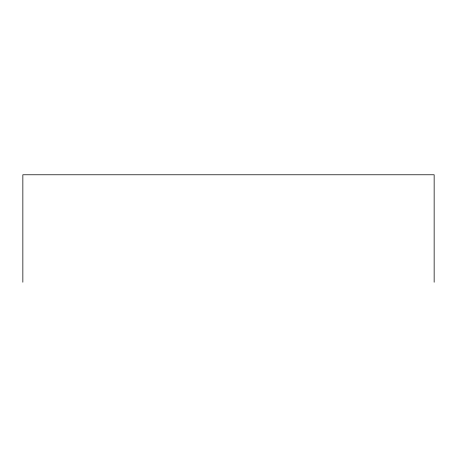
<?xml version="1.0" encoding="UTF-8"?>
<svg xmlns="http://www.w3.org/2000/svg" width="457" height="457" viewBox="0 0 457 457"><rect width="100%" height="100%" fill="white"/><g stroke="black" fill="none" stroke-linecap="round" stroke-linejoin="round"><path stroke-width="0.69" d="M434.15 282.226L434.15 174.774L22.85 174.774L22.85 282.226"/></g></svg>
